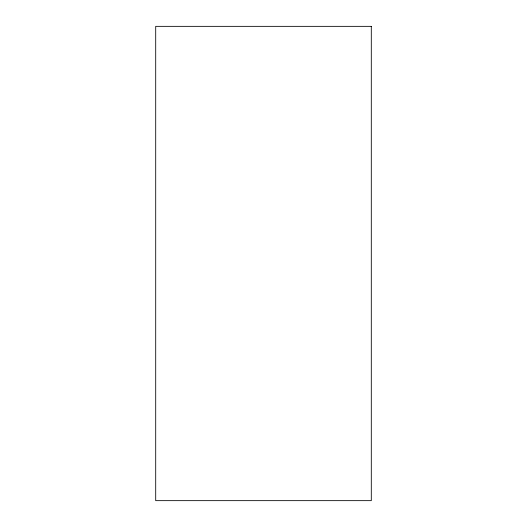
<?xml version="1.0" encoding="UTF-8"?>
<svg xmlns="http://www.w3.org/2000/svg" width="527" height="527" viewBox="0 0 527 527"><rect width="100%" height="100%" fill="white"/><g stroke="black" fill="none" stroke-linecap="round" stroke-linejoin="round"><path stroke-width="0.79" d="M371.298 26.35L155.702 26.35L155.702 500.65L371.298 500.65L371.298 26.35"/></g></svg>
